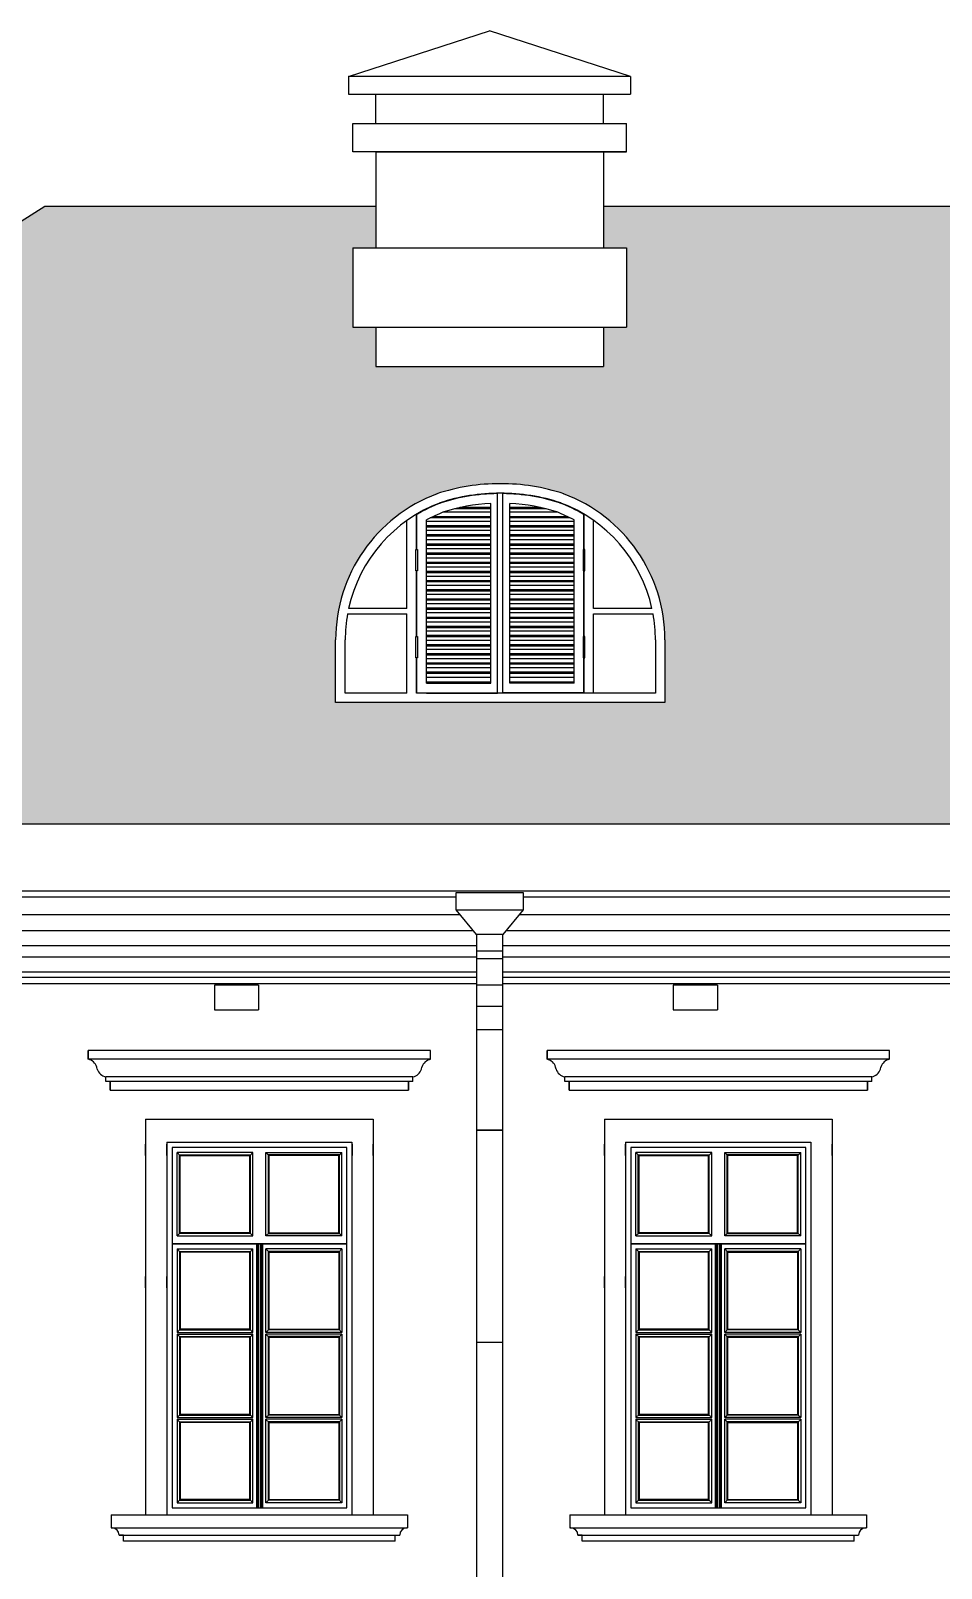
# Model space of a CAD drawing. Header units: millimetres. Extents: x 60 to 102290, y 34 to 65730.
# Drawn here: x 12138 to 17298, y 56469 to 65178 of the extents above; entities that cross this region are included whole.
import ezdxf

# ---------------------------------------------------------------- set-up
doc = ezdxf.new("R2010")
doc.units = ezdxf.units.MM
doc.layers.add('hatch', color=251, linetype='Continuous')

msp = doc.modelspace()

# ---------------------------------------------------------------- hatches: boundary and pattern name
at = {"layer": 'hatch', "lineweight": 25, "ltscale": 100}
h = msp.add_hatch(dxfattribs=at)
h.set_pattern_fill('AR-RSHKE', color=256, scale=0.500004)
h.set_pattern_definition([(0, (27190.6, -79272.06), (323.8527, 152.40127), [76.20064, -63.50053, 88.90074, -38.10032, 114.30095, -50.80042]), (0, (27266.8, -79265.71), (323.8527, 152.40127), [63.50053, -241.302, 50.80042, -76.20064]), (0, (27419.2, -79281.58), (323.8527, 152.40127), [38.1003, -393.7033]), (90, (27190.6, -79272.06), (-107.9509, 152.40127), [146.0512, -463.55386]), (90, (27266.8, -79272.06), (-107.9509, 152.40127), [142.8762, -466.7289]), (90, (27330.3, -79272.06), (-107.9509, 152.40127), [133.3511, -476.25397]), (90, (27419.21, -79281.58), (-107.9509, 152.40127), [146.0512, -463.55386]), (90, (27457.31, -79281.58), (-107.9509, 152.40127), [146.0512, -463.55386]), (90, (27571.61, -79272.06), (-107.9509, 152.40127), [139.70116, -469.9039])])
h.paths.add_polyline_path([(39663.5, 64185.1), (15383.2, 64185.1), (15383.2, 63948.8), (15513.2, 63948.8), (15513.2, 63498.8), (15383.2, 63498.8), (15383.2, 63277.1), (14093.2, 63277.1), (14093.2, 63498.8), (13963.2, 63498.8), (13963.2, 63948.8), (14093.2, 63948.8), (14093.2, 64185.1), (12217.2, 64185.1), (6696.4, 60685.7), (22430.8, 60685.7), (26563.9, 63031.1), (30696.8, 60685.7), (45253.7, 60685.7)])
h.paths.add_polyline_path([(19239.6, 62554.8, -0.081706), (19599, 62612.3, -0.081706), (19958.5, 62554.8, -0.31261), (20532, 61727.1), (20532, 61372.1), (18666, 61372.1), (18666, 61727.1, -0.31261)], flags=16)
h.paths.add_polyline_path([(19257.6, 62503.9, -0.085065), (19614, 62558.1), (19614, 62558.2, -0.07799), (19940.4, 62503.9, -0.253564), (20458.5, 61906.1), (20128, 61906.1), (20128, 62404.3, 0.019424), (20074, 62439.5), (20074, 62239.5), (20078, 62239.5), (20078, 62119.5), (20074, 61746.1), (20078, 61746.1), (20078, 61626.1), (20074, 61426.1), (20128, 61426.1), (20128, 61876.1), (20464.5, 61876.1, -0.045164), (20478, 61727.1), (20478, 61426.1), (19584, 61426.1), (19584, 61426.1), (19180, 61426.1), (19124, 61426.1), (19124, 61626.1), (19120, 61626.1), (19120, 61746.1), (19124, 61746.1), (19124, 62119.5), (19120, 62119.5), (19120, 62239.5), (19124, 62239.5), (19124, 62439.5, 0.019424), (19070, 62404.3), (19070, 61906.1), (18739.6, 61906.1, -0.253564)], flags=0)
h.paths.add_polyline_path([(19180, 62407, -0.03362), (19274.5, 62450.4), (19274.2, 62450.4, -0.068434), (19545, 62501.1), (19545, 61482.1), (19180, 61482.1)], flags=0)
h.paths.add_polyline_path([(19342.1, 62470.4), (19545, 62470.4), (19370.3, 62477.3), (19545, 62477.3)], flags=0)
h.paths.add_polyline_path([(20072, 62119.5), (20072, 61746.1), (20068, 61746.1), (20068, 61626.1), (20072, 61428.1), (20072, 61626.1), (20068, 61626.1), (20068, 61746.1)], flags=0)
h.paths.add_polyline_path([(19126, 62119.5), (19126, 61746.1), (19124, 61746.1), (19124, 62119.5)], flags=0)
h.paths.add_polyline_path([(19653, 62501.1, -0.068434), (19923.8, 62450.4), (19923.6, 62450.4, -0.039168), (20033, 62398.6), (20018, 62398.6), (20018, 61482.1), (19653, 61482.1)], flags=0)
h.paths.add_polyline_path([(18733.5, 61876.1), (19070, 61876.1), (19070, 61426.1), (18720, 61426.1), (18720, 61727.1, -0.04517)], flags=0)
h.paths.add_polyline_path([(19653, 61959), (20018, 61959), (19653, 61952.1), (20018, 61952.1)], flags=0)
h.paths.add_polyline_path([(19545, 61641.2), (19180, 61648), (19545, 61648), (19180, 61641.2)], flags=0)
h.paths.add_polyline_path([(19180, 61544.3), (19545, 61544.3), (19180, 61537.5), (19545, 61537.5)], flags=0)
h.paths.add_polyline_path([(20018, 61641.2), (19653, 61648), (20018, 61648), (19653, 61641.2)], flags=0)
h.paths.add_polyline_path([(15732, 61727.1), (15732, 61372.1), (13866, 61372.1), (13866, 61727.1, -0.31261), (14439.5, 62554.8, -0.081706), (14799, 62612.3, -0.081706), (15158.4, 62554.8, -0.31261)], flags=16)
h.paths.add_polyline_path([(15658.5, 61906.1), (15328, 61906.1), (15328, 62404.3, 0.019424), (15274, 62439.5), (15274, 62239.5), (15278, 62239.5), (15278, 62119.5), (15274, 61746.1), (15278, 61746.1), (15278, 61626.1), (15274, 61426.1), (15328, 61426.1), (15328, 61876.1), (15664.5, 61876.1, -0.045164), (15678, 61727.1), (15678, 61426.1), (14784, 61426.1), (14784, 61426.1), (14380, 61426.1), (14324, 61426.1), (14324, 61626.1), (14320, 61626.1), (14320, 61746.1), (14324, 61746.1), (14324, 62119.5), (14320, 62119.5), (14320, 62239.5), (14324, 62239.5), (14324, 62439.5, 0.019424), (14270, 62404.3), (14270, 61906.1), (13939.5, 61906.1, -0.253564), (14457.6, 62503.9, -0.085065), (14814, 62558.1), (14814, 62558.2, -0.07799), (15140.4, 62503.9, -0.253564)], flags=0)
h.paths.add_polyline_path([(15272, 62119.5), (15272, 61746.1), (15268, 61746.1), (15268, 61626.1), (15272, 61428.1), (15272, 61626.1), (15268, 61626.1), (15268, 61746.1)], flags=0)
h.paths.add_polyline_path([(15218, 61482.1), (14853, 61482.1), (14853, 62501.1, -0.068434), (15123.8, 62450.4), (15123.5, 62450.4, -0.039168), (15233, 62398.6), (15218, 62398.6)], flags=0)
h.paths.add_polyline_path([(14745, 62501.1), (14745, 61482.1), (14380, 61482.1), (14380, 62407, -0.03362), (14474.4, 62450.4), (14474.2, 62450.4, -0.068434)], flags=0)
h.paths.add_polyline_path([(14542, 62470.4), (14745, 62470.4), (14570.3, 62477.3), (14745, 62477.3)], flags=0)
h.paths.add_polyline_path([(14402.2, 62418.6), (14745, 62418.6), (14416.1, 62425.4), (14745, 62425.4)], flags=0)
h.paths.add_polyline_path([(14745, 61641.2), (14380, 61648), (14745, 61648), (14380, 61641.2)], flags=0)
h.paths.add_polyline_path([(14270, 61876.1), (14270, 61426.1), (13920, 61426.1), (13920, 61727.1, -0.04517), (13933.5, 61876.1)], flags=0)
h.paths.add_polyline_path([(33519.7, 62554.8, -0.081706), (33879.1, 62612.3, -0.081706), (34238.6, 62554.8, -0.31261), (34812.2, 61727.1), (34812.2, 61372.1), (32946.1, 61372.1), (32946.1, 61727.1, -0.31261)], flags=16)
h.paths.add_polyline_path([(33013.6, 61876.1), (33350.1, 61876.1), (33350.1, 61426.1), (33000.1, 61426.1), (33000.1, 61727.1, -0.04517)], flags=0)
h.paths.add_polyline_path([(33019.7, 61906.1, -0.253564), (33537.7, 62503.9, -0.085065), (33894.1, 62558.1), (33894.1, 62558.2, -0.07799), (34220.6, 62503.9, -0.253564), (34738.6, 61906.1), (34408.2, 61906.1), (34408.2, 62404.3, 0.019424), (34354.1, 62439.5), (34354.1, 62239.5), (34358.1, 62239.5), (34358.1, 62119.5), (34354.1, 61746.1), (34358.1, 61746.1), (34358.1, 61626.1), (34354.1, 61426.1), (34408.2, 61426.1), (34408.2, 61876.1), (34744.7, 61876.1, -0.045164), (34758.2, 61727.1), (34758.2, 61426.1), (33864.1, 61426.1), (33864.1, 61426.1), (33460.1, 61426.1), (33404.1, 61426.1), (33404.1, 61626.1), (33400.1, 61626.1), (33400.1, 61746.1), (33404.1, 61746.1), (33404.1, 62119.5), (33400.1, 62119.5), (33400.1, 62239.5), (33404.1, 62239.5), (33404.1, 62439.5, 0.019424), (33350.1, 62404.3), (33350.1, 61906.1)], flags=0)
h.paths.add_polyline_path([(33406.1, 62119.5), (33406.1, 61746.1), (33404.1, 61746.1), (33404.1, 62119.5)], flags=0)
h.paths.add_polyline_path([(33460.1, 62407, -0.03362), (33554.6, 62450.4), (33554.3, 62450.4, -0.068434), (33825.1, 62501.1), (33825.1, 61482.1), (33460.1, 61482.1)], flags=0)
h.paths.add_polyline_path([(33622.2, 62470.4), (33825.1, 62470.4), (33650.4, 62477.3), (33825.1, 62477.3)], flags=0)
h.paths.add_polyline_path([(34348.1, 62239.5), (34348.1, 62119.5), (34352.1, 62119.5), (34352.1, 61746.1), (34348.1, 61626.1), (34348.1, 61746.1), (34352.1, 61746.1), (34352.1, 62119.5)], flags=0)
h.paths.add_polyline_path([(33933.1, 62501.1, -0.068434), (34204, 62450.4), (34203.7, 62450.4, -0.039168), (34313.1, 62398.6), (34298.1, 62398.6), (34298.1, 61482.1), (33933.1, 61482.1)], flags=0)
h.paths.add_polyline_path([(38319.7, 62554.8, -0.081706), (38679.2, 62612.3, -0.081706), (39038.6, 62554.8, -0.31261), (39612.2, 61727.1), (39612.2, 61372.1), (37746.2, 61372.1), (37746.2, 61727.1, -0.31261)], flags=16)
h.paths.add_polyline_path([(37813.7, 61876.1), (38150.2, 61876.1), (38150.2, 61426.1), (37800.2, 61426.1), (37800.2, 61727.1, -0.04517)], flags=0)
h.paths.add_polyline_path([(37819.7, 61906.1, -0.253564), (38337.8, 62503.9, -0.085065), (38694.2, 62558.1), (38694.2, 62558.2, -0.07799), (39020.6, 62503.9, -0.253564), (39538.7, 61906.1), (39208.2, 61906.1), (39208.2, 62404.3, 0.019424), (39154.2, 62439.5), (39154.2, 62239.5), (39158.2, 62239.5), (39158.2, 62119.5), (39154.2, 61746.1), (39158.2, 61746.1), (39158.2, 61626.1), (39154.2, 61426.1), (39208.2, 61426.1), (39208.2, 61876.1), (39544.7, 61876.1, -0.045164), (39558.2, 61727.1), (39558.2, 61426.1), (38664.2, 61426.1), (38664.2, 61426.1), (38260.2, 61426.1), (38204.2, 61426.1), (38204.2, 61626.1), (38200.2, 61626.1), (38200.2, 61746.1), (38204.2, 62119.5), (38200.2, 62119.5), (38200.2, 62239.5), (38204.2, 62439.5, 0.019424), (38150.2, 62404.3), (38150.2, 61906.1)], flags=0)
h.paths.add_polyline_path([(38210.2, 62239.5), (38210.2, 62119.5), (38206.2, 61746.1), (38210.2, 61746.1), (38210.2, 61626.1), (38206.2, 61428.1), (38206.2, 61626.1), (38210.2, 61746.1), (38204.2, 61746.1), (38204.2, 62119.5)], flags=0)
h.paths.add_polyline_path([(38260.2, 62407, -0.03362), (38354.6, 62450.4), (38354.4, 62450.4, -0.068434), (38625.2, 62501.1), (38625.2, 61482.1), (38260.2, 61482.1)], flags=0)
h.paths.add_polyline_path([(38260.2, 61544.3), (38625.2, 61544.3), (38260.2, 61537.5), (38625.2, 61537.5)], flags=0)
h.paths.add_polyline_path([(38422.2, 62470.4), (38625.2, 62470.4), (38450.5, 62477.3), (38625.2, 62477.3)], flags=0)
h.paths.add_polyline_path([(39152.2, 62438.3), (39152.2, 62239.5), (39148.2, 62239.5), (39148.2, 62119.5), (39152.2, 62119.5), (39152.2, 61746.1), (39148.2, 61746.1), (39148.2, 61626.1), (39152.2, 61428.1), (39152.2, 61626.1), (39148.2, 61626.1), (39148.2, 61746.1), (39152.2, 62119.5), (39148.2, 62119.5), (39148.2, 62239.5)], flags=0)
h.paths.add_polyline_path([(38733.2, 62501.1), (38733.2, 62477.3), (38907.9, 62477.3, 0.043677)], flags=0)

# ---------------------------------------------------------------- linework, layer by layer
at = {"ltscale": 100}
for p, q in [((13939.3, 64918.5), (14738.2, 65178)), ((15537.1, 64918.5), (14738.2, 65178)), ((15537.1, 64918.5), (13939.3, 64918.5)), ((13939.3, 64918.5), (13939.3, 64818.5)), ((15537.1, 64918.5), (15537.1, 64818.5)), ((13939.3, 64818.5), (15537.1, 64818.5)), ((14093.2, 64651.8), (14093.2, 64818.5)), ((15383.2, 64651.8), (15383.2, 64818.5)), ((13963.2, 64491.8), (13963.2, 64651.8)), ((13963.2, 64651.8), (15513.2, 64651.8)), ((15513.2, 64491.8), (15513.2, 64651.8)), ((15513.2, 64491.8), (13963.2, 64491.8)), ((14093.2, 64491.8), (14093.2, 63948.8)), ((14093.2, 64491.8), (15513.2, 64491.8)), ((15383.2, 64491.8), (15383.2, 63948.8)), ((6099, 60307.1), (12217.2, 64185.1)), ((12217.2, 64185.1), (14093.2, 64185.1)), ((15383.2, 64185.1), (39663.5, 64185.1)), ((13963.2, 63948.8), (13963.2, 63498.8)), ((13963.2, 63948.8), (15513.2, 63948.8)), ((15513.2, 63948.8), (15513.2, 63498.8)), ((13963.2, 63498.8), (15513.2, 63498.8)), ((14093.2, 63498.8), (14093.2, 63277.1)), ((15383.2, 63498.8), (15383.2, 63277.1)), ((14093.2, 63277.1), (15383.2, 63277.1)), ((13866, 61372.1), (13866, 61727.1)), ((15732, 61727.1), (15732, 61372.1)), ((15732, 61372.1), (13866, 61372.1)), ((6667.7, 60685.7), (45253.7, 60685.7)), ((14299.5, 60685.7), (14899.5, 60685.7)), ((6099, 60307.1), (45858.6, 60307.1)), ((6099, 60272.9), (14543.8, 60272.9)), ((14543.8, 60272.9), (14549.1, 60272.9)), ((14549.1, 60198.7), (14549.1, 60297.1)), ((14549.1, 60297.1), (14929.1, 60297.1)), ((14929.1, 60297.1), (14929.1, 60198.7)), ((14929.1, 60272.9), (17084.1, 60272.9)), ((16992.4, 60272.9), (21380.8, 60272.9)), ((14664.1, 60058.7), (14549.1, 60198.7)), ((14929.1, 60198.7), (14814.1, 60058.7)), ((6199, 60172.9), (14565, 60172.9)), ((14522.7, 60172.9), (14570.3, 60172.9)), ((14908, 60172.9), (17105.3, 60172.9)), ((16971.2, 60172.9), (21401.9, 60172.9)), ((6519.3, 60082.1), (14639.6, 60082.1)), ((14448, 60082.1), (14644.9, 60082.1)), ((14664.1, 60058.7), (14664.1, 51730.7)), ((14664.1, 60058.7), (14664.1, 58949.6)), ((14814.1, 60058.7), (14664.1, 60058.7)), ((14814.1, 51730.7), (14814.1, 60058.7)), ((14833.3, 60082.1), (17179.9, 60082.1)), ((16896.6, 60082.1), (21476.6, 60082.1)), ((11947.3, 59997.1), (14658.8, 59997.1)), ((11947.3, 59932.1), (14658.8, 59932.1)), ((14428.8, 59997.1), (14664.1, 59997.1)), ((14428.8, 59932.1), (14664.1, 59932.1)), ((14664.1, 59966), (14814.1, 59966)), ((14664.1, 59923.5), (14814.1, 59923.5)), ((14814.1, 59997.1), (17199.1, 59997.1)), ((14814.1, 59932.1), (17199.1, 59932.1)), ((16877.4, 59997.1), (21495.8, 59997.1)), ((16877.4, 59932.1), (21495.8, 59932.1)), ((11947.3, 59847.1), (14658.8, 59847.1)), ((14428.8, 59847.1), (14664.1, 59847.1)), ((14814.1, 59847.1), (17199.1, 59847.1)), ((16877.4, 59847.1), (21636, 59847.1)), ((11947.3, 59817.1), (14658.8, 59817.1)), ((11947.3, 59782.1), (14658.8, 59782.1)), ((13429.1, 59772.1), (13179.1, 59772.1)), ((13179.1, 59772.1), (13179.1, 59632.1)), ((13429.1, 59772.1), (13429.1, 59632.1)), ((14428.8, 59817.1), (14664.1, 59817.1)), ((14428.8, 59782.1), (14664.1, 59782.1)), ((14664.1, 59774.3), (14814.1, 59774.3)), ((14814.1, 59817.1), (17199.1, 59817.1)), ((14814.1, 59782.1), (17199.1, 59782.1)), ((16029, 59772.1), (15779, 59772.1)), ((15779, 59772.1), (15779, 59632.1)), ((16029, 59772.1), (16029, 59632.1)), ((16877.4, 59817.1), (21691, 59817.1)), ((16877.4, 59782.1), (21755.2, 59782.1)), ((13179.1, 59632.1), (13429.1, 59632.1)), ((14664.1, 59652), (14814.1, 59652)), ((15779, 59632.1), (16029, 59632.1)), ((14664.1, 59521.5), (14814.1, 59521.5)), ((12463.8, 59402.1), (12463.8, 59352.1)), ((14403.8, 59402.1), (12463.8, 59402.1)), ((12463.8, 59352.1), (12463.8, 59402.1)), ((14403.8, 59352.1), (14403.8, 59402.1)), ((15063.8, 59402.1), (15063.8, 59352.1)), ((17003.8, 59402.1), (15063.8, 59402.1)), ((15063.8, 59352.1), (15063.8, 59402.1)), ((17003.8, 59352.1), (17003.8, 59402.1)), ((14403.8, 59352.1), (12463.8, 59352.1)), ((17003.8, 59352.1), (15063.8, 59352.1)), ((12515.1, 59296), (12512.5, 59308.2)), ((12563.8, 59227.1), (12563.8, 59252.1)), ((12588.8, 59227.1), (12588.8, 59177.1)), ((12588.8, 59177.1), (12588.8, 59227.1)), ((12588.8, 59227.1), (12588.8, 59177.1)), ((14278.8, 59177.1), (14278.8, 59227.1)), ((14278.8, 59227.1), (14278.8, 59177.1)), ((14303.8, 59227.1), (14303.8, 59252.1)), ((14352.5, 59296), (14355.1, 59308.2)), ((15115.1, 59296), (15112.5, 59308.2)), ((15163.8, 59227.1), (15163.8, 59252.1)), ((15188.8, 59227.1), (15188.8, 59177.1)), ((15188.8, 59177.1), (15188.8, 59227.1)), ((15188.8, 59227.1), (15188.8, 59177.1)), ((16878.8, 59177.1), (16878.8, 59227.1)), ((16878.8, 59227.1), (16878.8, 59177.1)), ((16903.8, 59227.1), (16903.8, 59252.1)), ((16952.5, 59296), (16955.1, 59308.2)), ((12588.8, 59177.1), (14278.8, 59177.1)), ((15188.8, 59177.1), (16878.8, 59177.1)), ((12789, 59012.1), (12789, 56772.1)), ((12789, 59012.1), (14078.6, 59012.1)), ((14078.6, 59012.1), (14078.6, 56772.1)), ((15389, 59012.1), (15389, 56772.1)), ((15389, 59012.1), (16678.6, 59012.1)), ((16678.6, 59012.1), (16678.6, 56772.1)), ((12909, 58882.1), (12909, 56772.1)), ((12909, 58882.1), (13958.6, 58882.1)), ((13958.6, 58882.1), (13958.6, 56772.1)), ((14664.1, 58949.6), (14814.1, 58949.6)), ((14814.1, 58949.6), (14664.1, 58949.6)), ((15509, 58882.1), (15509, 56772.1)), ((15509, 58882.1), (16558.6, 58882.1)), ((16558.6, 58882.1), (16558.6, 56772.1)), ((12789, 58807.1), (12789, 58872.1)), ((12909, 58807.1), (12909, 58872.1)), ((15389, 58807.1), (15389, 58872.1)), ((15509, 58807.1), (15509, 58872.1)), ((12789, 58057.1), (12789, 58122.1)), ((12909, 58057.1), (12909, 58122.1)), ((15389, 58057.1), (15389, 58122.1)), ((15509, 58057.1), (15509, 58122.1)), ((14664.1, 57749.6), (14814.1, 57749.6)), ((12593.8, 56772.1), (14273.8, 56772.1)), ((12593.8, 56772.1), (12593.8, 56697.1)), ((12593.8, 56697.1), (14273.8, 56697.1)), ((12909, 56772.1), (13958.6, 56772.1)), ((14273.8, 56772.1), (14273.8, 56697.1)), ((15193.8, 56772.1), (16873.8, 56772.1)), ((15193.8, 56772.1), (15193.8, 56697.1)), ((15193.8, 56697.1), (16873.8, 56697.1)), ((15509, 56772.1), (16558.6, 56772.1)), ((16873.8, 56772.1), (16873.8, 56697.1)), ((12663.8, 56657.1), (12638.8, 56657.1)), ((12663.8, 56622.1), (12663.8, 56657.1)), ((14203.8, 56622.1), (12663.8, 56622.1)), ((14203.8, 56657.1), (14228.8, 56657.1)), ((14203.8, 56622.1), (14203.8, 56657.1)), ((15263.8, 56657.1), (15238.8, 56657.1)), ((15263.8, 56622.1), (15263.8, 56657.1)), ((16803.8, 56622.1), (15263.8, 56622.1)), ((16803.8, 56657.1), (16828.8, 56657.1)), ((16803.8, 56622.1), (16803.8, 56657.1))]:
    msp.add_line(p, q, dxfattribs=at)
at = {"ltscale": 4}
for p, q in [((14784, 61426.1), (14784, 62558.2)), ((14814, 61426.1), (14814, 62558.2)), ((14745, 62450.4), (14474.2, 62450.4)), ((14745, 62470.4), (14542, 62470.4)), ((14745, 62477.3), (14570.3, 62477.3)), ((14745, 61482.1), (14745, 62501.1)), ((14853, 61482.1), (14853, 62501.1)), ((15027.7, 62477.3), (14853, 62477.3)), ((15055.9, 62470.4), (14853, 62470.4)), ((15123.8, 62450.4), (14853, 62450.4)), ((14270, 61906.1), (14270, 62404.3)), ((14324, 62239.5), (14324, 62439.5)), ((14326, 62239.5), (14326, 62438.3)), ((14380, 61482.1), (14380, 62407)), ((14745, 62398.6), (14380, 62398.6)), ((14745, 62373.6), (14380, 62373.6)), ((14745, 62366.8), (14380, 62366.8)), ((14745, 62418.6), (14402.2, 62418.6)), ((14745, 62425.4), (14416.1, 62425.4)), ((15181.8, 62425.4), (14853, 62425.4)), ((15195.8, 62418.6), (14853, 62418.6)), ((15218, 62398.6), (14853, 62398.6)), ((15218, 62373.6), (14853, 62373.6)), ((15218, 62366.8), (14853, 62366.8)), ((15218, 61482.1), (15218, 62407)), ((15272, 62239.5), (15272, 62438.3)), ((15274, 62239.5), (15274, 62439.5)), ((15328, 61906.1), (15328, 62404.3)), ((14745, 62346.8), (14380, 62346.8)), ((14745, 62321.8), (14380, 62321.8)), ((14745, 62314.9), (14380, 62314.9)), ((14745, 62294.9), (14380, 62294.9)), ((14745, 62269.9), (14380, 62269.9)), ((15218, 62346.8), (14853, 62346.8)), ((15218, 62321.8), (14853, 62321.8)), ((15218, 62314.9), (14853, 62314.9)), ((15218, 62294.9), (14853, 62294.9)), ((15218, 62269.9), (14853, 62269.9)), ((14320, 62239.5), (14330, 62239.5)), ((14320, 62119.5), (14320, 62239.5)), ((14330, 62239.5), (14330, 62119.5)), ((14745, 62263.1), (14380, 62263.1)), ((14745, 62243.1), (14380, 62243.1)), ((14745, 62218.1), (14380, 62218.1)), ((14745, 62211.3), (14380, 62211.3)), ((14745, 62191.3), (14380, 62191.3)), ((15218, 62263.1), (14853, 62263.1)), ((15218, 62243.1), (14853, 62243.1)), ((15218, 62218.1), (14853, 62218.1)), ((15218, 62211.3), (14853, 62211.3)), ((15218, 62191.3), (14853, 62191.3)), ((15278, 62239.5), (15268, 62239.5)), ((15268, 62239.5), (15268, 62119.5)), ((15278, 62119.5), (15278, 62239.5)), ((14330, 62119.5), (14320, 62119.5)), ((14324, 61746.1), (14324, 62119.5)), ((14324, 61746.1), (14324, 62119.5)), ((14326, 61746.1), (14326, 62119.5)), ((14326, 61746.1), (14326, 62119.5)), ((14745, 62166.3), (14380, 62166.3)), ((14745, 62159.5), (14380, 62159.5)), ((14745, 62139.5), (14380, 62139.5)), ((14745, 62114.5), (14380, 62114.5)), ((14745, 62107.6), (14380, 62107.6)), ((15218, 62166.3), (14853, 62166.3)), ((15218, 62159.5), (14853, 62159.5)), ((15218, 62139.5), (14853, 62139.5)), ((15218, 62114.5), (14853, 62114.5)), ((15218, 62107.6), (14853, 62107.6)), ((15268, 62119.5), (15278, 62119.5)), ((15272, 61746.1), (15272, 62119.5)), ((15274, 61746.1), (15274, 62119.5)), ((14745, 62087.6), (14380, 62087.6)), ((14745, 62062.6), (14380, 62062.6)), ((14745, 62055.8), (14380, 62055.8)), ((14745, 62035.8), (14380, 62035.8)), ((14745, 62010.8), (14380, 62010.8)), ((15218, 62087.6), (14853, 62087.6)), ((15218, 62062.6), (14853, 62062.6)), ((15218, 62055.8), (14853, 62055.8)), ((15218, 62035.8), (14853, 62035.8)), ((15218, 62010.8), (14853, 62010.8)), ((14745, 62004), (14380, 62004)), ((14745, 61984), (14380, 61984)), ((14745, 61959), (14380, 61959)), ((14745, 61952.1), (14380, 61952.1)), ((14745, 61932.1), (14380, 61932.1)), ((15218, 62004), (14853, 62004)), ((15218, 61984), (14853, 61984)), ((15218, 61959), (14853, 61959)), ((15218, 61952.1), (14853, 61952.1)), ((15218, 61932.1), (14853, 61932.1)), ((13933.5, 61876.1), (14270, 61876.1)), ((14270, 61906.1), (13939.5, 61906.1)), ((14270, 61426.1), (14270, 61876.1)), ((14745, 61907.1), (14380, 61907.1)), ((14745, 61900.3), (14380, 61900.3)), ((14745, 61880.3), (14380, 61880.3)), ((14745, 61855.3), (14380, 61855.3)), ((14745, 61848.5), (14380, 61848.5)), ((15218, 61907.1), (14853, 61907.1)), ((15218, 61900.3), (14853, 61900.3)), ((15218, 61880.3), (14853, 61880.3)), ((15218, 61855.3), (14853, 61855.3)), ((15218, 61848.5), (14853, 61848.5)), ((15658.5, 61906.1), (15328, 61906.1)), ((15328, 61426.1), (15328, 61876.1)), ((15328, 61876.1), (15664.5, 61876.1)), ((14745, 61828.5), (14380, 61828.5)), ((14745, 61803.5), (14380, 61803.5)), ((14745, 61796.6), (14380, 61796.6)), ((14745, 61776.6), (14380, 61776.6)), ((14745, 61751.6), (14380, 61751.6)), ((15218, 61828.5), (14853, 61828.5)), ((15218, 61803.5), (14853, 61803.5)), ((15218, 61796.6), (14853, 61796.6)), ((15218, 61776.6), (14853, 61776.6)), ((15218, 61751.6), (14853, 61751.6)), ((13920, 61426.1), (13920, 61727.1)), ((14320, 61746.1), (14330, 61746.1)), ((14320, 61626.1), (14320, 61746.1)), ((14330, 61746.1), (14330, 61626.1)), ((14745, 61744.8), (14380, 61744.8)), ((14745, 61724.8), (14380, 61724.8)), ((14745, 61699.8), (14380, 61699.8)), ((14745, 61693), (14380, 61693)), ((14745, 61673), (14380, 61673)), ((15218, 61744.8), (14853, 61744.8)), ((15218, 61724.8), (14853, 61724.8)), ((15218, 61699.8), (14853, 61699.8)), ((15218, 61693), (14853, 61693)), ((15218, 61673), (14853, 61673)), ((15278, 61746.1), (15268, 61746.1)), ((15268, 61746.1), (15268, 61626.1)), ((15278, 61626.1), (15278, 61746.1)), ((15678, 61727.1), (15678, 61426.1)), ((14330, 61626.1), (14320, 61626.1)), ((14324, 61426.1), (14324, 61626.1)), ((14326, 61428.1), (14326, 61626.1)), ((14745, 61648), (14380, 61648)), ((14745, 61641.2), (14380, 61641.2)), ((14745, 61621.2), (14380, 61621.2)), ((14745, 61596.2), (14380, 61596.2)), ((14745, 61589.3), (14380, 61589.3)), ((15218, 61648), (14853, 61648)), ((15218, 61641.2), (14853, 61641.2)), ((15218, 61621.2), (14853, 61621.2)), ((15218, 61596.2), (14853, 61596.2)), ((15218, 61589.3), (14853, 61589.3)), ((15268, 61626.1), (15278, 61626.1)), ((15272, 61428.1), (15272, 61626.1)), ((15274, 61426.1), (15274, 61626.1)), ((14745, 61569.3), (14380, 61569.3)), ((14745, 61544.3), (14380, 61544.3)), ((14745, 61537.5), (14380, 61537.5)), ((14745, 61514), (14380, 61514)), ((14745, 61489), (14380, 61489)), ((15218, 61569.3), (14853, 61569.3)), ((15218, 61544.3), (14853, 61544.3)), ((15218, 61537.5), (14853, 61537.5)), ((15218, 61514), (14853, 61514)), ((15218, 61489), (14853, 61489)), ((14270, 61426.1), (13920, 61426.1)), ((15678, 61426.1), (14324, 61426.1)), ((14326, 61428.1), (14784, 61428.1)), ((14380, 61482.1), (14745, 61482.1)), ((14380, 61426.1), (14784, 61426.1)), ((15272, 61428.1), (14814, 61428.1)), ((15218, 61482.1), (14853, 61482.1)), ((14303.8, 59252.1), (12563.8, 59252.1)), ((14303.8, 59227.1), (12563.8, 59227.1)), ((16903.8, 59252.1), (15163.8, 59252.1)), ((16903.8, 59227.1), (15163.8, 59227.1)), ((13929.4, 58852), (12939, 58852)), ((12939, 58852), (12939, 56812.1)), ((12967, 58351.7), (12967, 58824.1)), ((13397, 58824.1), (12967, 58824.1)), ((12985, 58806), (12967, 58823.9)), ((12981, 58810.1), (13383, 58810.1)), ((12981, 58365.7), (12981, 58810.1)), ((12985, 58806.1), (13379, 58806.1)), ((12985, 58369.7), (12985, 58806.1)), ((13379, 58806), (13397, 58823.9)), ((13379, 58369.7), (13379, 58806.1)), ((13383, 58365.7), (13383, 58810.1)), ((13397, 58351.7), (13397, 58824.1)), ((13471, 58351.7), (13471, 58824.1)), ((13471, 58824.1), (13901.4, 58824.1)), ((13489, 58806), (13471, 58823.9)), ((13887.4, 58810.1), (13485, 58810.1)), ((13485, 58365.7), (13485, 58810.1)), ((13883.4, 58806.1), (13489, 58806.1)), ((13489, 58369.7), (13489, 58806.1)), ((13883.4, 58806), (13901.4, 58823.9)), ((13883.4, 58369.7), (13883.4, 58806.1)), ((13887.4, 58365.7), (13887.4, 58810.1)), ((13901.4, 58351.7), (13901.4, 58824.1)), ((13929.4, 56812.1), (13929.4, 58852)), ((13959, 58872.1), (13959, 58807.1)), ((14079, 58807.1), (14079, 58872.1)), ((16529.4, 58852), (15539, 58852)), ((15539, 58852), (15539, 56812.1)), ((15567, 58351.7), (15567, 58824.1)), ((15997, 58824.1), (15567, 58824.1)), ((15585, 58806), (15567, 58823.9)), ((15581, 58810.1), (15983, 58810.1)), ((15581, 58365.7), (15581, 58810.1)), ((15585, 58806.1), (15979, 58806.1)), ((15585, 58369.7), (15585, 58806.1)), ((15979, 58806), (15997, 58823.9)), ((15979, 58369.7), (15979, 58806.1)), ((15983, 58365.7), (15983, 58810.1)), ((15997, 58351.7), (15997, 58824.1)), ((16071, 58351.7), (16071, 58824.1)), ((16071, 58824.1), (16501.4, 58824.1)), ((16089, 58806), (16071, 58823.9)), ((16487.4, 58810.1), (16085, 58810.1)), ((16085, 58365.7), (16085, 58810.1)), ((16483.4, 58806.1), (16089, 58806.1)), ((16089, 58369.7), (16089, 58806.1)), ((16483.4, 58806), (16501.4, 58823.9)), ((16483.4, 58369.7), (16483.4, 58806.1)), ((16487.4, 58365.7), (16487.4, 58810.1)), ((16501.4, 58351.7), (16501.4, 58824.1)), ((16529.4, 56812.1), (16529.4, 58852)), ((16559, 58872.1), (16559, 58807.1)), ((16679, 58807.1), (16679, 58872.1)), ((12985, 58369.6), (12967, 58351.7)), ((12967, 58351.7), (13397, 58351.7)), ((13383, 58365.7), (12981, 58365.7)), ((13379, 58369.7), (12985, 58369.7)), ((13379, 58369.6), (13397, 58351.7)), ((13489, 58369.6), (13471, 58351.7)), ((13901.4, 58351.7), (13471, 58351.7)), ((13485, 58365.7), (13887.4, 58365.7)), ((13489, 58369.7), (13883.4, 58369.7)), ((13883.4, 58369.7), (13901.4, 58351.7)), ((15585, 58369.6), (15567, 58351.7)), ((15567, 58351.7), (15997, 58351.7)), ((15983, 58365.7), (15581, 58365.7)), ((15979, 58369.7), (15585, 58369.7)), ((15979, 58369.6), (15997, 58351.7)), ((16089, 58369.6), (16071, 58351.7)), ((16501.4, 58351.7), (16071, 58351.7)), ((16085, 58365.7), (16487.4, 58365.7)), ((16089, 58369.7), (16483.4, 58369.7)), ((16483.4, 58369.7), (16501.4, 58351.7)), ((12939, 58308.7), (13929.4, 58308.7)), ((12939, 58306.7), (13929.4, 58306.7)), ((12967, 58277.7), (12967, 57805.1)), ((12967, 58277.7), (13397, 58277.7)), ((12985, 58259.6), (12967, 58277.5)), ((12981, 58263.7), (12981, 57819.1)), ((12981, 58263.7), (13383, 58263.7)), ((13379, 58259.6), (13397, 58277.5)), ((13383, 57819.1), (13383, 58263.7)), ((13397, 57805.1), (13397, 58277.7)), ((13417, 58306.7), (13417, 56812.1)), ((13422, 58306.7), (13422, 56812.1)), ((13428, 58306.7), (13428, 56812.1)), ((13440, 58306.7), (13440, 56812.1)), ((13446, 58306.7), (13446, 56812.1)), ((13451, 58306.7), (13451, 56812.1)), ((13471, 57805.1), (13471, 58277.7)), ((13901.4, 58277.7), (13471, 58277.7)), ((13489, 58259.6), (13471, 58277.5)), ((13485, 57819.1), (13485, 58263.7)), ((13887.4, 58263.7), (13485, 58263.7)), ((13883.4, 58259.6), (13901.4, 58277.5)), ((13887.4, 58263.7), (13887.4, 57819.1)), ((13901.4, 58277.7), (13901.4, 57805.1)), ((15539, 58308.7), (16529.4, 58308.7)), ((15539, 58306.7), (16529.4, 58306.7)), ((15567, 58277.7), (15567, 57805.1)), ((15567, 58277.7), (15997, 58277.7)), ((15585, 58259.6), (15567, 58277.5)), ((15581, 58263.7), (15581, 57819.1)), ((15581, 58263.7), (15983, 58263.7)), ((15979, 58259.6), (15997, 58277.5)), ((15983, 57819.1), (15983, 58263.7)), ((15997, 57805.1), (15997, 58277.7)), ((16017, 58306.7), (16017, 56812.1)), ((16022, 58306.7), (16022, 56812.1)), ((16028, 58306.7), (16028, 56812.1)), ((16040, 58306.7), (16040, 56812.1)), ((16046, 58306.7), (16046, 56812.1)), ((16051, 58306.7), (16051, 56812.1)), ((16071, 57805.1), (16071, 58277.7)), ((16501.4, 58277.7), (16071, 58277.7)), ((16089, 58259.6), (16071, 58277.5)), ((16085, 57819.1), (16085, 58263.7)), ((16487.4, 58263.7), (16085, 58263.7)), ((16483.4, 58259.6), (16501.4, 58277.5)), ((16487.4, 58263.7), (16487.4, 57819.1)), ((16501.4, 58277.7), (16501.4, 57805.1)), ((12985, 58259.7), (12985, 57823.1)), ((13379, 58259.7), (12985, 58259.7)), ((13379, 57823.1), (13379, 58259.7)), ((13489, 57823.1), (13489, 58259.7)), ((13489, 58259.7), (13883.4, 58259.7)), ((13883.4, 58259.7), (13883.4, 57823.1)), ((15585, 58259.7), (15585, 57823.1)), ((15979, 58259.7), (15585, 58259.7)), ((15979, 57823.1), (15979, 58259.7)), ((16089, 57823.1), (16089, 58259.7)), ((16089, 58259.7), (16483.4, 58259.7)), ((16483.4, 58259.7), (16483.4, 57823.1)), ((12985, 57823.1), (12967, 57805.1)), ((12967, 57805.1), (13397, 57805.1)), ((12967, 57795.1), (13397, 57795.1)), ((12967, 57795.1), (12967, 57322.6)), ((12967, 57795.1), (13397, 57795.1)), ((12985, 57777.1), (12967, 57794.9)), ((12981, 57819.1), (13383, 57819.1)), ((12981, 57781.1), (12981, 57336.6)), ((12981, 57781.1), (13383, 57781.1)), ((13379, 57823.1), (12985, 57823.1)), ((12985, 57777.1), (12985, 57340.6)), ((13379, 57777.1), (12985, 57777.1)), ((13379, 57823.1), (13397, 57805.1)), ((13379, 57777), (13397, 57794.9)), ((13379, 57340.6), (13379, 57777.1)), ((13383, 57336.6), (13383, 57781.1)), ((13397, 57322.6), (13397, 57795.1)), ((13489, 57823.1), (13471, 57805.1)), ((13901.4, 57805.1), (13471, 57805.1)), ((13901.4, 57795.1), (13471, 57795.1)), ((13471, 57322.6), (13471, 57795.1)), ((13901.4, 57795.1), (13471, 57795.1)), ((13489, 57777), (13471, 57794.9)), ((13887.4, 57819.1), (13485, 57819.1)), ((13485, 57336.6), (13485, 57781.1)), ((13887.4, 57781.1), (13485, 57781.1)), ((13489, 57823.1), (13883.4, 57823.1)), ((13489, 57340.6), (13489, 57777.1)), ((13489, 57777.1), (13883.4, 57777.1)), ((13883.4, 57823), (13901.4, 57805.1)), ((13883.4, 57777), (13901.4, 57794.9)), ((13883.4, 57777.1), (13883.4, 57340.6)), ((13887.4, 57781.1), (13887.4, 57336.6)), ((13901.4, 57795.1), (13901.4, 57322.6)), ((15585, 57823.1), (15567, 57805.1)), ((15567, 57805.1), (15997, 57805.1)), ((15567, 57795.1), (15997, 57795.1)), ((15567, 57795.1), (15567, 57322.6)), ((15567, 57795.1), (15997, 57795.1)), ((15585, 57777.1), (15567, 57794.9)), ((15581, 57819.1), (15983, 57819.1)), ((15581, 57781.1), (15581, 57336.6)), ((15581, 57781.1), (15983, 57781.1)), ((15979, 57823.1), (15585, 57823.1)), ((15585, 57777.1), (15585, 57340.6)), ((15979, 57777.1), (15585, 57777.1)), ((15979, 57823.1), (15997, 57805.1)), ((15979, 57777), (15997, 57794.9)), ((15979, 57340.6), (15979, 57777.1)), ((15983, 57336.6), (15983, 57781.1)), ((15997, 57322.6), (15997, 57795.1)), ((16089, 57823.1), (16071, 57805.1)), ((16501.4, 57805.1), (16071, 57805.1)), ((16501.4, 57795.1), (16071, 57795.1)), ((16071, 57322.6), (16071, 57795.1)), ((16501.4, 57795.1), (16071, 57795.1)), ((16089, 57777), (16071, 57794.9)), ((16487.4, 57819.1), (16085, 57819.1)), ((16085, 57336.6), (16085, 57781.1)), ((16487.4, 57781.1), (16085, 57781.1)), ((16089, 57823.1), (16483.4, 57823.1)), ((16089, 57340.6), (16089, 57777.1)), ((16089, 57777.1), (16483.4, 57777.1)), ((16483.4, 57823), (16501.4, 57805.1)), ((16483.4, 57777), (16501.4, 57794.9)), ((16483.4, 57777.1), (16483.4, 57340.6)), ((16487.4, 57781.1), (16487.4, 57336.6)), ((16501.4, 57795.1), (16501.4, 57322.6)), ((12985, 57340.5), (12967, 57322.6)), ((12967, 57322.6), (13397, 57322.6)), ((12967, 57312.6), (13397, 57312.6)), ((12967, 57312.6), (12967, 56840)), ((12967, 57312.6), (13397, 57312.6)), ((12985, 57294.6), (12967, 57312.5)), ((12981, 57336.6), (13383, 57336.6)), ((13379, 57340.6), (12985, 57340.6)), ((13379, 57340.5), (13397, 57322.6)), ((13379, 57294.6), (13397, 57312.5)), ((13397, 56840), (13397, 57312.6)), ((13489, 57340.5), (13471, 57322.6)), ((13901.4, 57322.6), (13471, 57322.6)), ((13901.4, 57312.6), (13471, 57312.6)), ((13471, 56840), (13471, 57312.6)), ((13901.4, 57312.6), (13471, 57312.6)), ((13489, 57294.6), (13471, 57312.5)), ((13887.4, 57336.6), (13485, 57336.6)), ((13489, 57340.6), (13883.4, 57340.6)), ((13883.4, 57340.5), (13901.4, 57322.6)), ((13883.4, 57294.6), (13901.4, 57312.5)), ((13901.4, 57312.6), (13901.4, 56840)), ((15585, 57340.5), (15567, 57322.6)), ((15567, 57322.6), (15997, 57322.6)), ((15567, 57312.6), (15997, 57312.6)), ((15567, 57312.6), (15567, 56840)), ((15567, 57312.6), (15997, 57312.6)), ((15585, 57294.6), (15567, 57312.5)), ((15581, 57336.6), (15983, 57336.6)), ((15979, 57340.6), (15585, 57340.6)), ((15979, 57340.5), (15997, 57322.6)), ((15979, 57294.6), (15997, 57312.5)), ((15997, 56840), (15997, 57312.6)), ((16089, 57340.5), (16071, 57322.6)), ((16501.4, 57322.6), (16071, 57322.6)), ((16501.4, 57312.6), (16071, 57312.6)), ((16071, 56840), (16071, 57312.6)), ((16501.4, 57312.6), (16071, 57312.6)), ((16089, 57294.6), (16071, 57312.5)), ((16487.4, 57336.6), (16085, 57336.6)), ((16089, 57340.6), (16483.4, 57340.6)), ((16483.4, 57340.5), (16501.4, 57322.6)), ((16483.4, 57294.6), (16501.4, 57312.5)), ((16501.4, 57312.6), (16501.4, 56840)), ((12981, 57298.6), (12981, 56854)), ((12981, 57298.6), (13383, 57298.6)), ((12985, 57294.6), (12985, 56858)), ((13379, 57294.6), (12985, 57294.6)), ((13379, 56858), (13379, 57294.6)), ((13383, 56854), (13383, 57298.6)), ((13485, 56854), (13485, 57298.6)), ((13887.4, 57298.6), (13485, 57298.6)), ((13489, 56858), (13489, 57294.6)), ((13489, 57294.6), (13883.4, 57294.6)), ((13883.4, 57294.6), (13883.4, 56858)), ((13887.4, 57298.6), (13887.4, 56854)), ((15581, 57298.6), (15581, 56854)), ((15581, 57298.6), (15983, 57298.6)), ((15585, 57294.6), (15585, 56858)), ((15979, 57294.6), (15585, 57294.6)), ((15979, 56858), (15979, 57294.6)), ((15983, 56854), (15983, 57298.6)), ((16085, 56854), (16085, 57298.6)), ((16487.4, 57298.6), (16085, 57298.6)), ((16089, 56858), (16089, 57294.6)), ((16089, 57294.6), (16483.4, 57294.6)), ((16483.4, 57294.6), (16483.4, 56858)), ((16487.4, 57298.6), (16487.4, 56854)), ((12939, 56812.1), (13929.4, 56812.1)), ((12985, 56858), (12967, 56840.1)), ((12967, 56840.1), (13397, 56840.1)), ((12967, 56840), (13397, 56840)), ((12981, 56854.1), (13383, 56854.1)), ((12981, 56854), (13383, 56854)), ((12985, 56858.1), (13379, 56858.1)), ((13379, 56858), (12985, 56858)), ((13379, 56858), (13397, 56840.1)), ((13489, 56858), (13471, 56840.1)), ((13901.4, 56840.1), (13471, 56840.1)), ((13901.4, 56840), (13471, 56840)), ((13887.4, 56854.1), (13485, 56854.1)), ((13887.4, 56854), (13485, 56854)), ((13489, 56858), (13883.4, 56858)), ((13883.4, 56858), (13901.4, 56840.1)), ((15539, 56812.1), (16529.4, 56812.1)), ((15585, 56858), (15567, 56840.1)), ((15567, 56840.1), (15997, 56840.1)), ((15567, 56840), (15997, 56840)), ((15581, 56854.1), (15983, 56854.1)), ((15581, 56854), (15983, 56854)), ((15585, 56858.1), (15979, 56858.1)), ((15979, 56858), (15585, 56858)), ((15979, 56858), (15997, 56840.1)), ((16089, 56858), (16071, 56840.1)), ((16501.4, 56840.1), (16071, 56840.1)), ((16501.4, 56840), (16071, 56840)), ((16487.4, 56854.1), (16085, 56854.1)), ((16487.4, 56854), (16085, 56854)), ((16089, 56858), (16483.4, 56858)), ((16483.4, 56858), (16501.4, 56840.1)), ((12638.8, 56657.1), (14203.8, 56657.1)), ((15238.8, 56657.1), (16803.8, 56657.1))]:
    msp.add_line(p, q, dxfattribs=at)
at = {"ltscale": 100}
msp.add_lwpolyline([(14549.1, 60198.7), (14929.1, 60198.7)], dxfattribs=at)
for centre, radius, start, end in [((14750, 61727.1), 884, 110.50337, 180.00034), ((14793.8, 61491.1), 1121.2, 89.73446, 108.46418), ((14804.2, 61491.1), 1121.2, 71.53582, 90.26554), ((14847.9, 61727.1), 884, 359.99966, 69.49663), ((12450.5, 59288.4), 65, 17.64453, 78.23804), ((14417.1, 59288.4), 65, 101.76196, 162.35547), ((15050.6, 59288.4), 65, 17.64453, 78.23804), ((17017.1, 59288.4), 65, 101.76196, 162.35547), ((12577, 59315.7), 65, 197.64453, 258.23804), ((14290.6, 59315.7), 65, 281.76196, 342.35547), ((15177.1, 59315.7), 65, 197.64453, 258.23804), ((16890.6, 59315.7), 65, 281.76196, 342.35547), ((12598.8, 56657.1), 40, 0, 90), ((14268.8, 56657.1), 40, 90, 180), ((15198.8, 56657.1), 40, 0, 90), ((16868.8, 56657.1), 40, 90, 180)]:
    msp.add_arc(centre, radius, start, end, dxfattribs=at)
at = {"ltscale": 4}
for centre, radius, start, end in [((14793.8, 61491.1), 1067.2, 89.72102, 108.46418), ((14793.8, 61491.1), 1065.2, 90.52736, 108.46418), ((14804.2, 61491.1), 1067.2, 71.53582, 90.27898), ((14804.2, 61491.1), 1065.2, 71.53582, 89.47264), ((14750, 61727.1), 830, 110.50337, 167.54351), ((14750, 61727.1), 828, 110.50337, 120.80389), ((14750, 61727.1), 774, 110.50337, 118.559), ((14793.8, 61491.1), 1011.2, 92.76644, 108.46418), ((14804.2, 61491.1), 1011.2, 71.53582, 87.23356), ((14847.9, 61727.1), 774, 61.441, 69.49663), ((14847.9, 61727.1), 828, 59.19611, 69.49663), ((14847.9, 61727.1), 830, 12.45649, 69.49663), ((14750, 61727.1), 830, 169.65614, 180.00034), ((14847.9, 61727.1), 830, 359.99966, 10.34386)]:
    msp.add_arc(centre, radius, start, end, dxfattribs=at)

doc.saveas('drawing.dxf')
